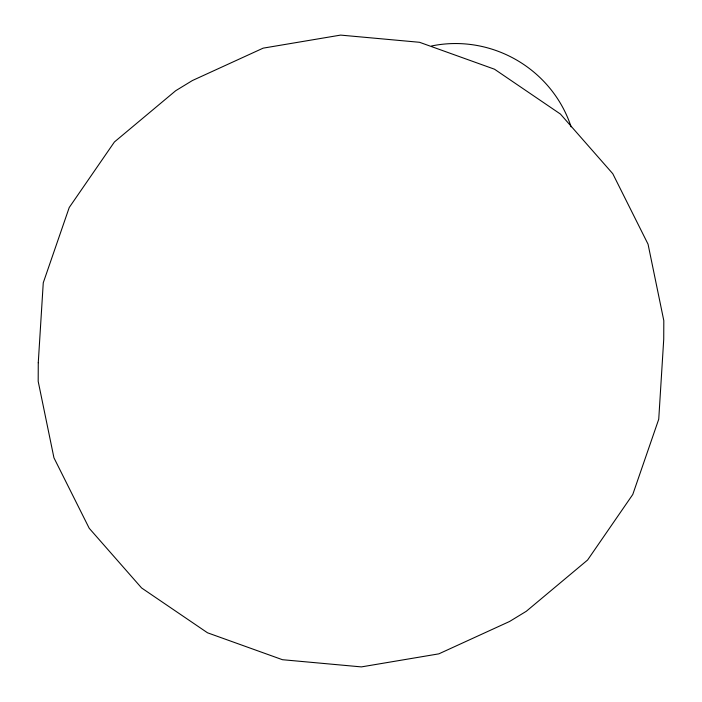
<?xml version="1.0" encoding="UTF-8"?>
<svg xmlns="http://www.w3.org/2000/svg" width="702" height="702" viewBox="0 0 702 702"><rect width="100%" height="100%" fill="white"/><g stroke="black" fill="none" stroke-linecap="round" stroke-linejoin="round"><path stroke-width="1.05" d="M431.511 45.99A118.585 114.277 29.4 0 1 571.103 126.843M38.268 362.715L38.189 381.37L53.949 457.818L89.215 528.281L141.593 587.96L207.511 632.792L282.476 659.713L361.381 666.9L438.847 653.852L509.591 621.472L526.298 611.284L587.592 560.02L632.765 494.506L658.739 419.217L663.732 339.285L663.811 320.63L648.051 244.182L612.785 173.719L560.407 114.04L494.489 69.208L419.524 42.287L340.619 35.1L263.153 48.148L192.409 80.528L175.702 90.716L114.408 141.98L69.235 207.494L43.261 282.783L38.268 362.715"/></g></svg>
